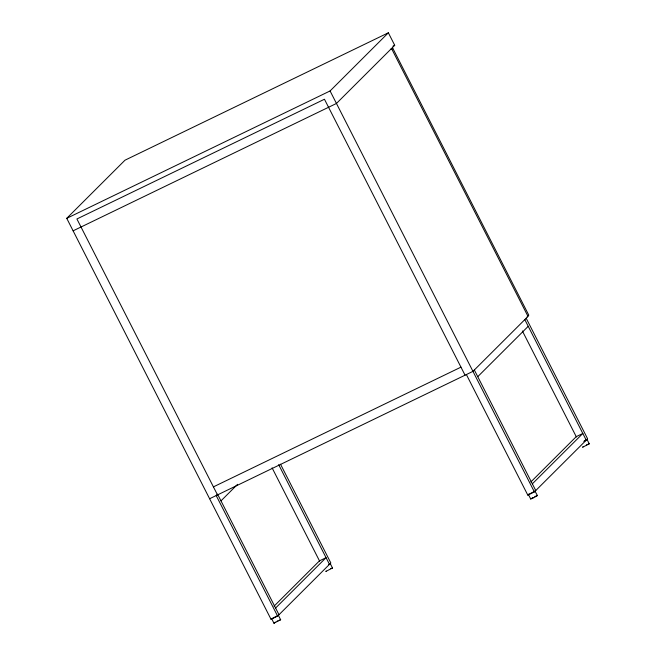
<?xml version="1.0" encoding="UTF-8"?>
<svg xmlns="http://www.w3.org/2000/svg" width="656" height="656" viewBox="0 0 656 656"><rect width="100%" height="100%" fill="white"/><g stroke="black" fill="none" stroke-linecap="round" stroke-linejoin="round"><path stroke-width="0.98" d="M273.937 623.192L271.658 618.731L278.374 615.295L280.653 619.764L273.937 623.192L275.454 622.118M328.705 564.627L330.222 563.553L332.502 568.014L325.786 571.45L326.139 571.089M534.976 491.098L537.412 495.567L533.369 497.97L530.696 499.003L528.424 494.534L528.777 494.181M530.696 499.003L531.549 498.322M535.14 491.106L528.424 494.534M586.825 439.356L584.676 440.873M586.989 439.364L589.26 443.825L582.544 447.261L583.397 446.58M280.506 464.186L330.845 562.987L277.619 616.107L271.035 619.289L66.74 218.333L125.009 160.179L388.36 32.8L394.723 45.305L336.454 103.459L73.111 230.83M66.74 218.333L330.083 90.954L388.36 32.8M391.64 49.274L392.747 48.175L528.793 315.183L527.137 316.832M220.982 500.872L237.57 484.325M477.748 376.683L528.219 326.311M274.052 606.185L319.472 560.847L326.057 557.666L275.586 608.038M271.035 619.289L271.723 618.608M530.811 481.996L576.239 436.658L582.823 433.477L532.344 483.841M466.375 374.543L527.801 495.1L528.49 494.411M527.801 495.1L534.386 491.918L587.612 438.798L526.186 318.242M532.213 497.929L533.008 497.486M277.103 621.224L277.98 620.789M392.887 46.191L394.723 45.305M390.902 49.069L392.747 48.175M213.413 486.875L460.963 367.147M209.608 498.732L472.96 371.362L528.014 316.413L391.517 48.511M583.766 441.365L586.234 440.168L524.808 319.611M586.595 444.858L587.423 444.465M534.747 496.6L535.575 496.215M330.657 568.654L332.502 568.014M588.145 444.153L589.26 443.825M536.296 495.895L537.412 495.567M279.538 620.084L280.653 619.764M522.381 330.96L576.419 437.011M474.337 369.984L535.763 490.54M330.083 90.954L534.386 491.918M465.055 375.183L324.458 99.245L76.916 218.973L217.513 494.911M278.669 464.653L329.468 564.365M272.084 467.835L319.652 561.2M278.997 614.738L217.571 494.181L216.193 495.551L277.619 616.107"/></g></svg>
